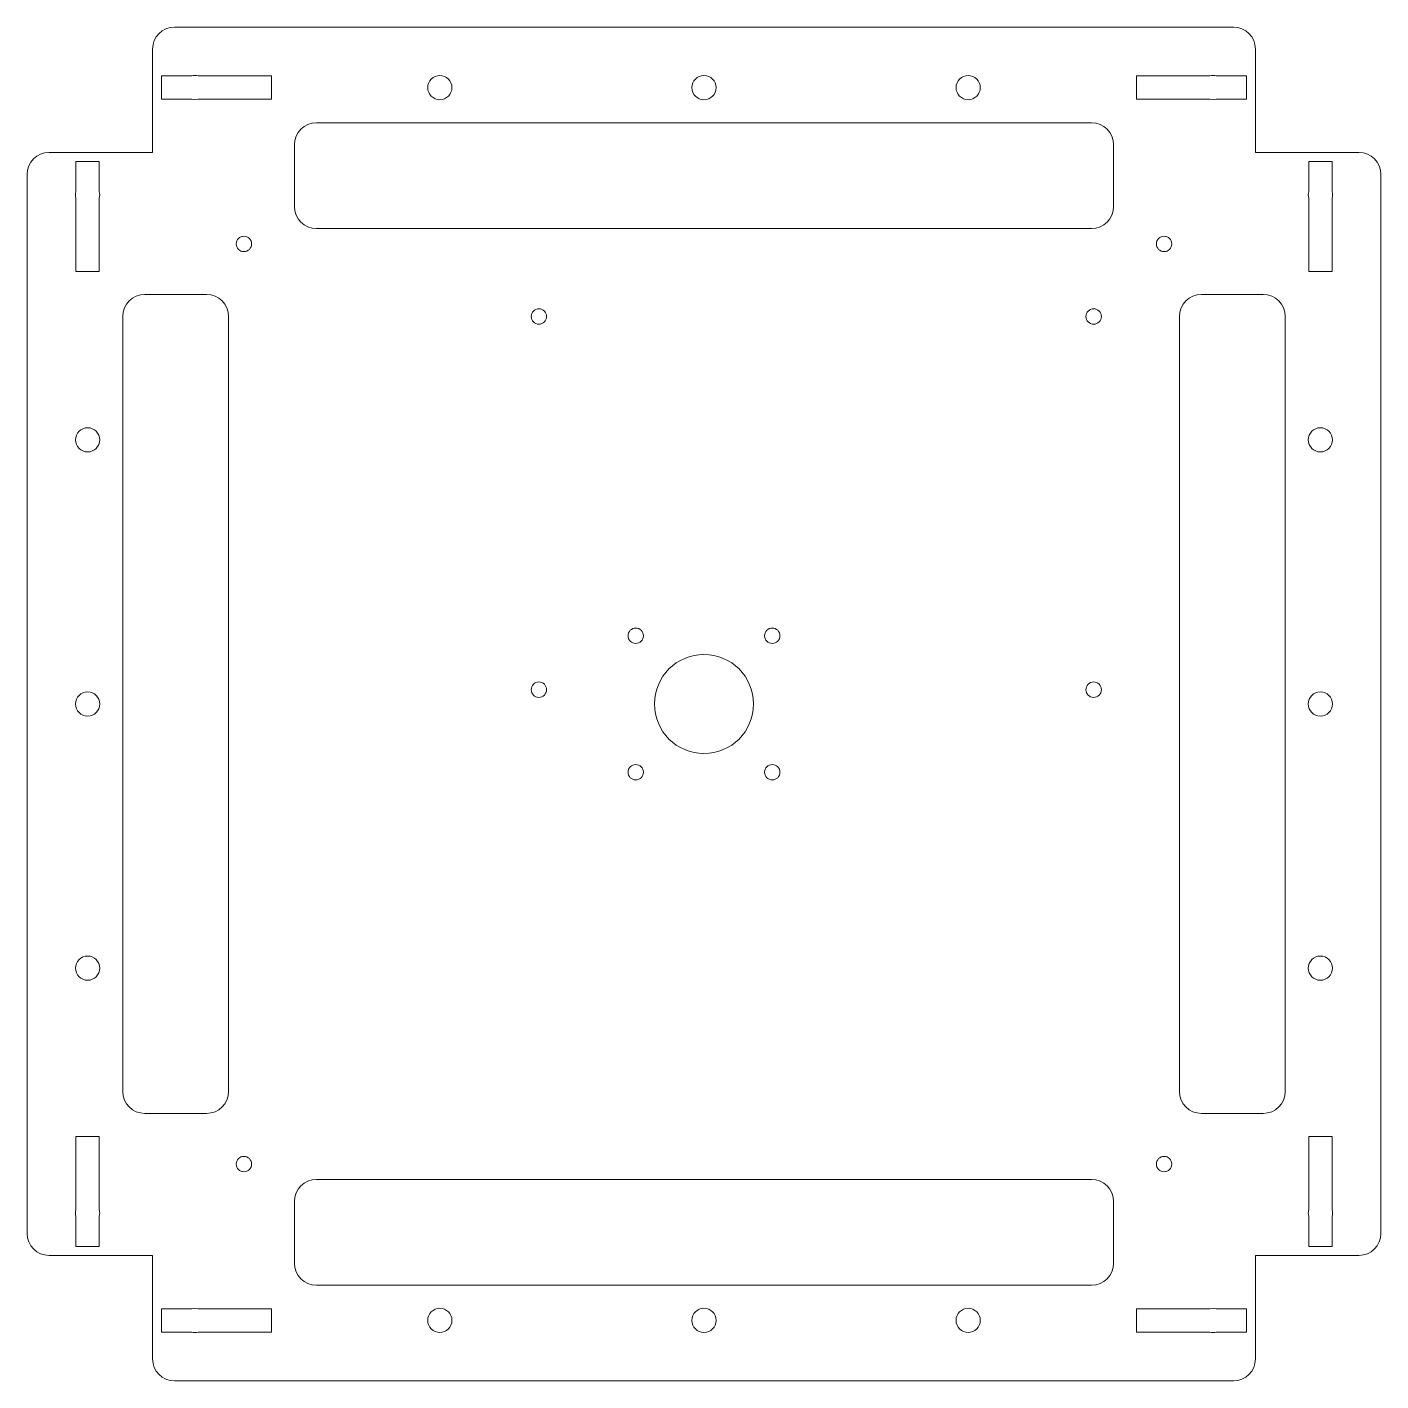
# Model space of a CAD drawing. Header units: millimetres. Extents: x -7 to 300, y 82 to 389.
import ezdxf

# ---------------------------------------------------------------- set-up
doc = ezdxf.new("R2010")
doc.units = ezdxf.units.MM
doc.layers.add('SICHTBAR', color=7, linetype='Continuous', lineweight=0)

msp = doc.modelspace()

# ---------------------------------------------------------------- linework, layer by layer
at = {"layer": 'SICHTBAR'}
for p, q in [((26.28, 389.33), (266.78, 389.33)), ((21.28, 384.33), (21.28, 360.83)), ((271.78, 360.83), (271.78, 384.33)), ((23.28, 378.23), (30.17, 378.23)), ((23.28, 372.93), (23.28, 378.23)), ((31.64, 378.23), (48.28, 378.23)), ((48.28, 378.23), (48.28, 372.93)), ((244.78, 372.93), (244.78, 378.23)), ((244.78, 378.23), (261.42, 378.23)), ((262.89, 378.23), (269.78, 378.23)), ((269.78, 378.23), (269.78, 372.93)), ((30.17, 372.93), (23.28, 372.93)), ((48.28, 372.93), (31.64, 372.93)), ((261.42, 372.93), (244.78, 372.93)), ((269.78, 372.93), (262.89, 372.93)), ((58.53, 367.58), (234.53, 367.58)), ((21.28, 360.83), (-2.22, 360.83)), ((53.53, 348.58), (53.53, 362.58)), ((239.53, 362.58), (239.53, 348.58)), ((295.28, 360.83), (271.78, 360.83)), ((3.88, 351.93), (3.88, 358.83)), ((3.88, 358.83), (9.18, 358.83)), ((9.18, 358.83), (9.18, 351.93)), ((283.88, 351.93), (283.88, 358.83)), ((283.88, 358.83), (289.18, 358.83)), ((289.18, 358.83), (289.18, 351.93)), ((-7.22, 115.33), (-7.22, 355.83)), ((300.28, 355.83), (300.28, 115.33)), ((3.88, 333.83), (3.88, 350.46)), ((9.18, 350.46), (9.18, 333.83)), ((283.88, 333.83), (283.88, 350.46)), ((289.18, 350.46), (289.18, 333.83)), ((234.53, 343.58), (58.53, 343.58)), ((9.18, 333.83), (3.88, 333.83)), ((289.18, 333.83), (283.88, 333.83)), ((19.53, 328.58), (33.53, 328.58)), ((259.53, 328.58), (273.53, 328.58)), ((14.53, 147.58), (14.53, 323.58)), ((38.53, 323.58), (38.53, 147.58)), ((254.53, 147.58), (254.53, 323.58)), ((278.53, 323.58), (278.53, 147.58)), ((33.53, 142.58), (19.53, 142.58)), ((273.53, 142.58), (259.53, 142.58)), ((3.88, 137.33), (9.18, 137.33)), ((3.88, 120.69), (3.88, 137.33)), ((9.18, 137.33), (9.18, 120.69)), ((283.88, 137.33), (289.18, 137.33)), ((283.88, 120.69), (283.88, 137.33)), ((289.18, 137.33), (289.18, 120.69)), ((58.53, 127.58), (234.53, 127.58)), ((53.53, 108.58), (53.53, 122.58)), ((239.53, 122.58), (239.53, 108.58)), ((3.88, 112.33), (3.88, 119.22)), ((9.18, 119.22), (9.18, 112.33)), ((283.88, 112.33), (283.88, 119.22)), ((289.18, 119.22), (289.18, 112.33)), ((9.18, 112.33), (3.88, 112.33)), ((289.18, 112.33), (283.88, 112.33)), ((-2.22, 110.33), (21.28, 110.33)), ((21.28, 110.33), (21.28, 86.83)), ((271.78, 86.83), (271.78, 110.33)), ((271.78, 110.33), (295.28, 110.33)), ((234.53, 103.58), (58.53, 103.58)), ((23.28, 92.93), (23.28, 98.23)), ((23.28, 98.23), (30.17, 98.23)), ((31.64, 98.23), (48.28, 98.23)), ((48.28, 98.23), (48.28, 92.93)), ((244.78, 98.23), (261.42, 98.23)), ((244.78, 92.93), (244.78, 98.23)), ((262.89, 98.23), (269.78, 98.23)), ((269.78, 98.23), (269.78, 92.93)), ((30.17, 92.93), (23.28, 92.93)), ((48.28, 92.93), (31.64, 92.93)), ((261.42, 92.93), (244.78, 92.93)), ((269.78, 92.93), (262.89, 92.93)), ((266.78, 81.83), (26.28, 81.83))]:
    msp.add_line(p, q, dxfattribs=at)
for centre, radius in [((86.53, 375.58), 2.75), ((146.53, 375.58), 2.75), ((206.53, 375.58), 2.75), ((42.03, 340.08), 1.75), ((251.03, 340.08), 1.75), ((109.03, 323.58), 1.75), ((235.03, 323.58), 1.75), ((6.53, 295.58), 2.75), ((286.53, 295.58), 2.75), ((131.03, 251.08), 1.75), ((162.03, 251.08), 1.75), ((146.53, 235.58), 11.25), ((109.03, 238.83), 1.75), ((235.03, 238.83), 1.75), ((6.53, 235.58), 2.75), ((286.53, 235.58), 2.75), ((131.03, 220.08), 1.75), ((162.03, 220.08), 1.75), ((6.53, 175.58), 2.75), ((286.53, 175.58), 2.75), ((42.03, 131.08), 1.75), ((251.03, 131.08), 1.75), ((86.53, 95.58), 2.75), ((146.53, 95.58), 2.75), ((206.53, 95.58), 2.75)]:
    msp.add_circle(centre, radius, dxfattribs=at)
for centre, radius, start, end in [((26.28, 384.33), 5, 90, 180), ((266.78, 384.33), 5, 0, 90), ((30.91, 375.58), 2.75, 74.5013, 105.4987), ((262.15, 375.58), 2.75, 74.5013, 105.4987), ((30.91, 375.58), 2.75, 254.5013, 285.4987), ((262.15, 375.58), 2.75, 254.5013, 285.4987), ((58.53, 362.58), 5, 90, 180), ((234.53, 362.58), 5, 0, 90), ((-2.22, 355.83), 5, 90, 180), ((295.28, 355.83), 5, 0, 90), ((6.53, 351.2), 2.75, 164.5013, 195.4987), ((6.53, 351.2), 2.75, 344.5013, 15.4987), ((286.53, 351.2), 2.75, 164.5013, 195.4987), ((286.53, 351.2), 2.75, 344.5013, 15.4987), ((58.53, 348.58), 5, 180, 270), ((234.53, 348.58), 5, 270, 0), ((19.53, 323.58), 5, 90, 180), ((33.53, 323.58), 5, 0, 90), ((259.53, 323.58), 5, 90, 180), ((273.53, 323.58), 5, 0, 90), ((19.53, 147.58), 5, 180, 270), ((33.53, 147.58), 5, 270, 0), ((259.53, 147.58), 5, 180, 270), ((273.53, 147.58), 5, 270, 360), ((58.53, 122.58), 5, 90, 180), ((234.53, 122.58), 5, 0, 90), ((6.53, 119.96), 2.75, 164.5013, 195.4987), ((6.53, 119.96), 2.75, 344.5013, 15.4987), ((286.53, 119.96), 2.75, 164.5013, 195.4987), ((286.53, 119.96), 2.75, 344.5013, 15.4987), ((-2.22, 115.33), 5, 180, 270), ((295.28, 115.33), 5, 270, 0), ((58.53, 108.58), 5, 180, 270), ((234.53, 108.58), 5, 270, 360), ((30.91, 95.58), 2.75, 74.5013, 105.4987), ((262.15, 95.58), 2.75, 74.5013, 105.4987), ((30.91, 95.58), 2.75, 254.5013, 285.4987), ((262.15, 95.58), 2.75, 254.5013, 285.4987), ((26.28, 86.83), 5, 180, 270), ((266.78, 86.83), 5, 270, 0)]:
    msp.add_arc(centre, radius, start, end, dxfattribs=at)

doc.saveas('drawing.dxf')
